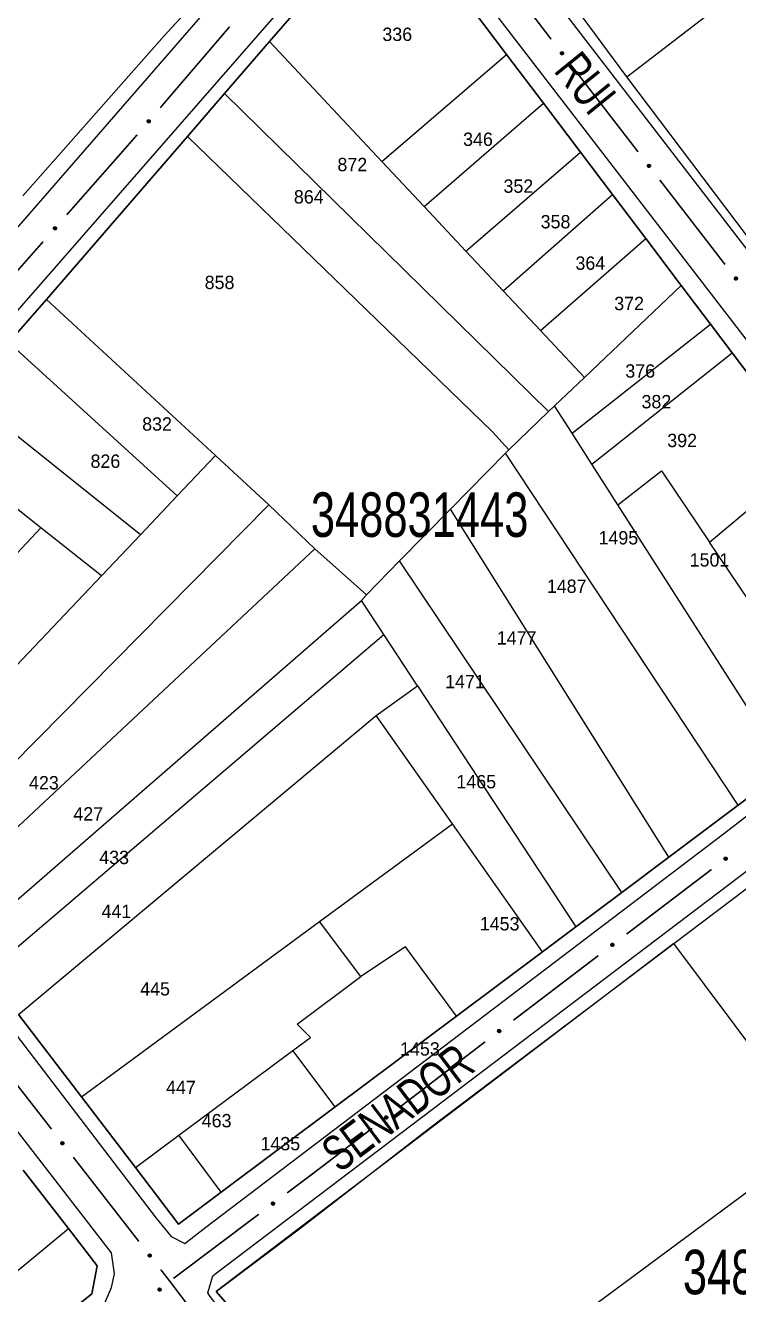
# Model space of a CAD drawing. Extents: x 200123 to 201542, y 4839549 to 4841240.
# Drawn here: x 200799.7 to 200879.9, y 4840005.6 to 4840148.3 of the extents above; entities that cross this region are included whole.
import ezdxf
from ezdxf.enums import TextEntityAlignment as Align

# ---------------------------------------------------------------- set-up
doc = ezdxf.new("R2010")
doc.units = 0
doc.header["$LTSCALE"] = 1.5
doc.header["$MEASUREMENT"] = 0
for name, color, linetype in [('CD_MALHA_LOTES', 7, 'CONTINUOUS'), ('CD_TXT_QUADRA', 2, 'CONTINUOUS'), ('RU-QUADRA', 210, 'CONTINUOUS'), ('SV-EIXO-RUA-PAV', 20, 'CONTINUOUS'), ('SV-RUA-PAVIM', 7, 'CONTINUOUS'), ('SV-TXT-RUA-PAV', 7, 'CONTINUOUS'), ('Th_NmrPort', 1, 'CONTINUOUS')]:
    doc.layers.add(name, color=color, linetype=linetype)
doc.styles.add('ARIAL', font='ARIAL.SHX')

msp = doc.modelspace()

# ---------------------------------------------------------------- linework, layer by layer
at = {"layer": 'CD_MALHA_LOTES', "linetype": 'Continuous', "flags": 128}
for points in [[(200750.56, 4840191.18), (200792.24, 4840224.27), (200793.85, 4840225.28), (200835.57, 4840171.2), (200836.24, 4840169.89), (200815.32, 4840147.11), (200799.43, 4840129.15)], [(200827.16, 4840146.47), (200839.42, 4840160.62), (200842.22, 4840160.4), (200853.83, 4840145.04)], [(200867.35, 4840142.53), (200885.13, 4840156.19)], [(200867.35, 4840142.53), (200861.05, 4840151.04)], [(200822.1, 4840140.63), (200827.16, 4840146.47)], [(200839.78, 4840133.01), (200827.16, 4840146.47)], [(200839.78, 4840133.01), (200853.83, 4840145.04)], [(200853.83, 4840145.04), (200857.98, 4840139.55)], [(200882.08, 4840123.04), (200867.35, 4840142.53)], [(200817.92, 4840135.8), (200822.1, 4840140.63)], [(200858.54, 4840104.9), (200822.1, 4840140.63)], [(200844.56, 4840127.93), (200857.98, 4840139.55)], [(200857.98, 4840139.55), (200862.14, 4840134.05)], [(200802.06, 4840117.49), (200817.92, 4840135.8)], [(200854.07, 4840100.58), (200852.25, 4840102.6), (200817.92, 4840135.8)], [(200844.56, 4840127.93), (200839.78, 4840133.01)], [(200849.24, 4840122.93), (200862.14, 4840134.05)], [(200862.14, 4840134.05), (200865.73, 4840129.3)], [(200853.44, 4840118.46), (200865.73, 4840129.3)], [(200865.73, 4840129.3), (200869.47, 4840124.35)], [(200849.24, 4840122.93), (200844.56, 4840127.93)], [(200857.62, 4840114), (200869.47, 4840124.35)], [(200869.47, 4840124.35), (200873.47, 4840119.06)], [(200853.44, 4840118.46), (200849.24, 4840122.93)], [(200857.62, 4840114), (200853.44, 4840118.46)], [(200862.57, 4840108.72), (200873.47, 4840119.06)], [(200873.47, 4840119.06), (200876.76, 4840114.7)], [(200797.85, 4840112.63), (200802.06, 4840117.49)], [(200821.08, 4840099.94), (200802.06, 4840117.49)], [(200861.2, 4840102.45), (200876.76, 4840114.7)], [(200876.76, 4840114.7), (200879.21, 4840111.48)], [(200862.57, 4840108.72), (200857.62, 4840114)], [(200816.79, 4840095.41), (200797.85, 4840112.63)], [(200863.43, 4840098.96), (200879.21, 4840111.48)], [(200879.21, 4840111.48), (200888.6, 4840099.05)], [(200859.22, 4840105.54), (200862.57, 4840108.72)], [(200812.63, 4840091.03), (200792.84, 4840106.85)], [(200854.07, 4840100.58), (200858.54, 4840104.9)], [(200858.54, 4840104.9), (200859.22, 4840105.54)], [(200861.2, 4840102.45), (200859.22, 4840105.54)], [(200801.44, 4840091.82), (200788.61, 4840101.97)], [(200863.43, 4840098.96), (200861.2, 4840102.45)], [(200821.08, 4840099.94), (200816.79, 4840095.41)], [(200827.07, 4840094.41), (200821.08, 4840099.94)], [(200847.5, 4840093.91), (200853.71, 4840100.22)], [(200853.71, 4840100.22), (200854.07, 4840100.58)], [(200879.88, 4840060.61), (200853.71, 4840100.22)], [(200866.35, 4840094.41), (200863.43, 4840098.96)], [(200866.35, 4840094.41), (200871.26, 4840098.22)], [(200871.26, 4840098.22), (200876.65, 4840090.18)], [(200786.51, 4840053.35), (200827.07, 4840094.41)], [(200816.79, 4840095.41), (200812.63, 4840091.03)], [(200832.27, 4840089.43), (200827.07, 4840094.41)], [(200885.34, 4840064.7), (200866.35, 4840094.41)], [(200841.79, 4840088.1), (200847.5, 4840093.91)], [(200872.08, 4840054.77), (200847.5, 4840093.91)], [(200876.65, 4840090.18), (200880.98, 4840093.83)], [(200801.44, 4840091.82), (200796.62, 4840086.67)], [(200808.27, 4840086.43), (200801.44, 4840091.82)], [(200812.63, 4840091.03), (200808.27, 4840086.43)], [(200890.99, 4840068.92), (200876.65, 4840090.18)], [(200789.48, 4840049.45), (200832.27, 4840089.43)], [(200838.05, 4840084.28), (200832.27, 4840089.43)], [(200838.05, 4840084.28), (200841.79, 4840088.1)], [(200866.79, 4840050.82), (200841.79, 4840088.1)], [(200782.21, 4840058.97), (200808.27, 4840086.43)], [(200837.52, 4840083.64), (200838.05, 4840084.28)], [(200792.93, 4840044.94), (200837.52, 4840083.64)], [(200840.03, 4840079.82), (200837.52, 4840083.64)], [(200795.36, 4840041.76), (200840.03, 4840079.82)], [(200843.81, 4840074.06), (200840.03, 4840079.82)], [(200839.15, 4840070.7), (200843.81, 4840074.06)], [(200843.81, 4840074.06), (200861.62, 4840046.95)], [(200798.92, 4840037.1), (200839.15, 4840070.7)], [(200847.73, 4840058.54), (200839.15, 4840070.7)], [(200885.34, 4840064.7), (200879.88, 4840060.61)], [(200879.88, 4840060.61), (200872.08, 4840054.77)], [(200832.79, 4840047.54), (200847.73, 4840058.54)], [(200857.88, 4840044.15), (200847.73, 4840058.54)], [(200872.64, 4840045.08), (200889.06, 4840057.48)], [(200872.08, 4840054.77), (200866.79, 4840050.82)], [(200866.79, 4840050.82), (200861.62, 4840046.95)], [(200806, 4840027.83), (200832.79, 4840047.54)], [(200837.43, 4840041.35), (200832.79, 4840047.54)], [(200861.62, 4840046.95), (200857.88, 4840044.15)], [(200872.64, 4840045.08), (200821.15, 4840005.95)], [(200842.47, 4840044.71), (200837.43, 4840041.35)], [(200848.19, 4840036.9), (200842.47, 4840044.71)], [(200896.66, 4840012.94), (200872.64, 4840045.08)], [(200857.88, 4840044.15), (200848.19, 4840036.9)], [(200830.27, 4840035.99), (200837.43, 4840041.35)], [(200806, 4840027.83), (200798.92, 4840037.1)], [(200831.76, 4840034.51), (200830.27, 4840035.99)], [(200848.19, 4840036.9), (200834.54, 4840026.7)], [(200829.79, 4840033.05), (200831.76, 4840034.51)], [(200816.95, 4840023.51), (200829.79, 4840033.05)], [(200834.54, 4840026.7), (200829.79, 4840033.05)], [(200812.07, 4840019.88), (200806, 4840027.83)], [(200834.54, 4840026.7), (200821.73, 4840017.11)], [(200812.07, 4840019.88), (200816.95, 4840023.51)], [(200821.73, 4840017.11), (200816.95, 4840023.51)], [(200799.46, 4840019.61), (200804.54, 4840013.03)], [(200816.93, 4840013.52), (200812.07, 4840019.88)], [(200821.73, 4840017.11), (200816.93, 4840013.52)], [(200838.66, 4839985.89), (200881.04, 4840017.26)], [(200783.16, 4839995.35), (200804.54, 4840013.03)], [(200804.54, 4840013.03), (200807.77, 4840008.84), (200807.17, 4840005.67), (200788.22, 4839990.51)], [(200821.15, 4840005.95), (200838.66, 4839985.89)]]:
    msp.add_lwpolyline(points, dxfattribs=at)
at = {"layer": 'RU-QUADRA', "linetype": 'Continuous', "flags": 128}
for points in [[(200793.67, 4840225.45), (200835.56, 4840171.21), (200836.23, 4840169.93), (200815.32, 4840147.11), (200799.43, 4840129.15)], [(200839.42, 4840160.62), (200827.16, 4840146.47), (200822.1, 4840140.63), (200817.92, 4840135.8), (200802.06, 4840117.49), (200797.85, 4840112.63)], [(200888.6, 4840099.05), (200879.21, 4840111.48), (200876.76, 4840114.7), (200873.47, 4840119.06), (200869.47, 4840124.35), (200865.73, 4840129.3), (200862.14, 4840134.05), (200857.98, 4840139.55), (200853.83, 4840145.04), (200842.22, 4840160.4)], [(200977.49, 4840134.72), (200972.11, 4840130.63), (200968.12, 4840127.61), (200966.5, 4840126.38), (200963.27, 4840123.93), (200956.08, 4840118.48), (200945.48, 4840110.44), (200940.33, 4840106.53), (200934.96, 4840102.47), (200914.39, 4840086.87), (200910.85, 4840087.01), (200904, 4840095.59), (200899.55, 4840101.17), (200895.12, 4840106.71), (200890.88, 4840112.02), (200886.48, 4840117.53), (200882.08, 4840123.04), (200867.35, 4840142.53), (200861.05, 4840151.04)], [(200838.72, 4839985.81), (200821.15, 4840005.95), (200830.54, 4840012.98), (200845.35, 4840024.45), (200872.64, 4840045.08), (200889.06, 4840057.48), (200907.39, 4840071.34), (200910.01, 4840070.99), (200917.66, 4840061.43), (200927.82, 4840048.71), (200938.87, 4840034.9), (200943.81, 4840028.71), (200948.99, 4840022.23), (200952.73, 4840017.55), (200958.63, 4840009.84), (200940.32, 4839995.42)], [(200798.92, 4840037.1), (200806, 4840027.83), (200812.07, 4840019.88), (200816.93, 4840013.52), (200821.73, 4840017.11), (200834.54, 4840026.7), (200848.19, 4840036.9), (200857.88, 4840044.15), (200861.62, 4840046.95), (200866.79, 4840050.82), (200872.08, 4840054.77), (200879.88, 4840060.61), (200885.34, 4840064.7)], [(200788.22, 4839990.51), (200807.17, 4840005.67), (200807.77, 4840008.84), (200804.54, 4840013.03), (200799.46, 4840019.61)]]:
    msp.add_lwpolyline(points, dxfattribs=at)
at = {"layer": 'SV-EIXO-RUA-PAV', "const_width": 0.18}
for points in [[(200851.519723, 4840156.258699), (200858.835003, 4840146.746251)], [(200822.676669, 4840148.152487), (200814.870016, 4840139.038971)], [(200861.274284, 4840143.576093), (200868.610166, 4840134.079524)], [(200812.267799, 4840136.001132), (200811.77, 4840135.42)], [(200811.77, 4840135.42), (200804.342825, 4840126.99041)], [(200871.05546, 4840130.914), (200878.391342, 4840121.417431)], [(200801.698481, 4840123.98917), (200793.765448, 4840114.985449)], [(200867.320412, 4840046.133278), (200876.869999, 4840053.400009)], [(200854.587628, 4840036.444303), (200864.137216, 4840043.711034)], [(200802.639365, 4840024.203879), (200795.270215, 4840033.674657)], [(200841.874989, 4840026.728931), (200851.404673, 4840034.021744)], [(200832.86, 4840019.83), (200838.698428, 4840024.297993)], [(200812.464898, 4840011.576176), (200805.095748, 4840021.046953)], [(200829.144672, 4840017.036917), (200832.341949, 4840019.440543)], [(200832.341949, 4840019.440543), (200832.86, 4840019.83)], [(200816.355564, 4840007.42241), (200825.947395, 4840014.63329)], [(200815.94, 4840007.11), (200814.921281, 4840008.41925)], [(200816.145639, 4840006.837847), (200815.94, 4840007.11)], [(200822.174184, 4839998.859335), (200816.145639, 4840006.837847)]]:
    msp.add_lwpolyline(points, dxfattribs=at)
at = {"layer": 'SV-EIXO-RUA-PAV'}
for points in [[(200860.053889, 4840145.341844), (200860.10247, 4840145.3362), (200860.14307, 4840145.321415), (200860.173382, 4840145.299337), (200860.195081, 4840145.272843), (200860.214228, 4840145.243237), (200860.226946, 4840145.20913), (200860.232677, 4840145.168149), (200860.227357, 4840145.119375), (200860.209477, 4840145.07878), (200860.189422, 4840145.047904), (200860.163099, 4840145.023687), (200860.134027, 4840145.005569), (200860.098162, 4840144.993529), (200860.056574, 4840144.988127), (200860.007659, 4840144.994664), (200859.967956, 4840145.009432), (200859.939197, 4840145.031556), (200859.915019, 4840145.058175), (200859.895834, 4840145.088633), (200859.883542, 4840145.122186), (200859.878179, 4840145.164068), (200859.88527, 4840145.212261), (200859.899547, 4840145.252028), (200859.921262, 4840145.28109), (200859.948004, 4840145.304304), (200859.977464, 4840145.323869), (200860.011217, 4840145.338081), (200860.053889, 4840145.341844)], [(200813.745981, 4840137.557558), (200813.750438, 4840137.508853), (200813.744309, 4840137.466082), (200813.72893, 4840137.43188), (200813.707459, 4840137.405201), (200813.682418, 4840137.380381), (200813.651652, 4840137.360926), (200813.612722, 4840137.346898), (200813.563895, 4840137.342085), (200813.520493, 4840137.351243), (200813.486156, 4840137.364527), (200813.457047, 4840137.385314), (200813.433343, 4840137.410043), (200813.414192, 4840137.44267), (200813.400361, 4840137.482261), (200813.396709, 4840137.531475), (200813.403005, 4840137.573365), (200813.418749, 4840137.606056), (200813.439832, 4840137.635187), (200813.4657, 4840137.66022), (200813.496011, 4840137.679143), (200813.535898, 4840137.692997), (200813.58452, 4840137.695958), (200813.626372, 4840137.690155), (200813.659276, 4840137.674874), (200813.687489, 4840137.653472), (200813.712688, 4840137.628659), (200813.733532, 4840137.598546), (200813.745981, 4840137.557558)], [(200869.832094, 4840132.677763), (200869.880687, 4840132.672224), (200869.921319, 4840132.657526), (200869.951679, 4840132.635514), (200869.973435, 4840132.609067), (200869.992646, 4840132.579504), (200870.005438, 4840132.545424), (200870.011258, 4840132.504455), (200870.006044, 4840132.45567), (200869.988252, 4840132.415036), (200869.968264, 4840132.384117), (200869.941993, 4840132.359842), (200869.912961, 4840132.341661), (200869.877121, 4840132.329544), (200869.835545, 4840132.324052), (200869.786617, 4840132.330482), (200869.746882, 4840132.345164), (200869.718075, 4840132.367227), (200869.693839, 4840132.393793), (200869.674588, 4840132.42421), (200869.662223, 4840132.457735), (200869.656769, 4840132.499606), (200869.663756, 4840132.547814), (200869.677947, 4840132.587612), (200869.699599, 4840132.616721), (200869.72629, 4840132.639993), (200869.755708, 4840132.659622), (200869.78943, 4840132.673907), (200869.832094, 4840132.677763)], [(200803.198233, 4840125.524822), (200803.202009, 4840125.47606), (200803.195284, 4840125.433379), (200803.179429, 4840125.399395), (200803.157588, 4840125.373017), (200803.132204, 4840125.348549), (200803.101169, 4840125.329526), (200803.062047, 4840125.316042), (200803.013158, 4840125.31191), (200802.969888, 4840125.321673), (200802.935739, 4840125.335435), (200802.906923, 4840125.356626), (200802.883566, 4840125.381683), (200802.864872, 4840125.414574), (200802.851595, 4840125.454354), (200802.84863, 4840125.503614), (200802.85551, 4840125.545412), (200802.871709, 4840125.57788), (200802.893196, 4840125.606715), (200802.919411, 4840125.631385), (200802.949983, 4840125.649883), (200802.990059, 4840125.663179), (200803.038718, 4840125.665461), (200803.080485, 4840125.659075), (200803.113172, 4840125.643336), (200803.141084, 4840125.621543), (200803.165935, 4840125.596381), (200803.186356, 4840125.56598), (200803.198233, 4840125.524822)], [(200879.61327, 4840120.01567), (200879.661863, 4840120.010131), (200879.702495, 4840119.995434), (200879.732855, 4840119.973421), (200879.754612, 4840119.946974), (200879.773822, 4840119.917411), (200879.786614, 4840119.883331), (200879.792434, 4840119.842362), (200879.78722, 4840119.793577), (200879.769428, 4840119.752944), (200879.74944, 4840119.722024), (200879.723169, 4840119.69775), (200879.694137, 4840119.679569), (200879.658298, 4840119.667452), (200879.616721, 4840119.661959), (200879.567793, 4840119.66839), (200879.528058, 4840119.683072), (200879.499251, 4840119.705134), (200879.475015, 4840119.7317), (200879.455764, 4840119.762117), (200879.4434, 4840119.795642), (200879.437945, 4840119.837513), (200879.444932, 4840119.885721), (200879.459123, 4840119.925519), (200879.480775, 4840119.954628), (200879.507466, 4840119.977901), (200879.536884, 4840119.997529), (200879.570606, 4840120.011815), (200879.61327, 4840120.01567)], [(200878.280596, 4840054.611726), (200878.286487, 4840054.660278), (200878.301479, 4840054.700801), (200878.323711, 4840054.731001), (200878.350316, 4840054.752565), (200878.380018, 4840054.77156), (200878.414189, 4840054.784105), (200878.4552, 4840054.789627), (200878.503946, 4840054.784058), (200878.544449, 4840054.765972), (200878.575223, 4840054.74576), (200878.599305, 4840054.719313), (200878.617275, 4840054.69015), (200878.629132, 4840054.654224), (200878.634322, 4840054.612609), (200878.627536, 4840054.563728), (200878.612566, 4840054.524101), (200878.590295, 4840054.495455), (200878.563554, 4840054.471412), (200878.532998, 4840054.452383), (200878.499384, 4840054.440262), (200878.457475, 4840054.435112), (200878.409318, 4840054.442449), (200878.369625, 4840054.456928), (200878.340673, 4840054.478791), (200878.317596, 4840054.505651), (200878.298181, 4840054.53521), (200878.284141, 4840054.569035), (200878.280596, 4840054.611726)], [(200865.547812, 4840044.922751), (200865.553704, 4840044.971303), (200865.568696, 4840045.011826), (200865.590928, 4840045.042026), (200865.617533, 4840045.06359), (200865.647235, 4840045.082586), (200865.681406, 4840045.09513), (200865.722417, 4840045.100652), (200865.771163, 4840045.095084), (200865.811666, 4840045.076997), (200865.842439, 4840045.056785), (200865.866522, 4840045.030339), (200865.884492, 4840045.001175), (200865.896349, 4840044.965249), (200865.901539, 4840044.923634), (200865.894753, 4840044.874754), (200865.879783, 4840044.835126), (200865.857512, 4840044.80648), (200865.830771, 4840044.782437), (200865.800215, 4840044.763408), (200865.766601, 4840044.751287), (200865.724692, 4840044.746137), (200865.676535, 4840044.753474), (200865.636841, 4840044.767953), (200865.60789, 4840044.789816), (200865.584813, 4840044.816676), (200865.565398, 4840044.846235), (200865.551358, 4840044.88006), (200865.547812, 4840044.922751)], [(200852.815029, 4840035.233776), (200852.820921, 4840035.282328), (200852.835913, 4840035.322852), (200852.858145, 4840035.353051), (200852.884749, 4840035.374615), (200852.914452, 4840035.393611), (200852.948623, 4840035.406155), (200852.989634, 4840035.411677), (200853.03838, 4840035.406109), (200853.078883, 4840035.388023), (200853.109656, 4840035.36781), (200853.133739, 4840035.341364), (200853.151709, 4840035.3122), (200853.163566, 4840035.276274), (200853.168756, 4840035.234659), (200853.16197, 4840035.185779), (200853.147, 4840035.146151), (200853.124729, 4840035.117505), (200853.097988, 4840035.093463), (200853.067432, 4840035.074433), (200853.033818, 4840035.062313), (200852.991908, 4840035.057162), (200852.943752, 4840035.064499), (200852.904058, 4840035.078979), (200852.875107, 4840035.100841), (200852.852029, 4840035.127701), (200852.832615, 4840035.157261), (200852.818575, 4840035.191086), (200852.815029, 4840035.233776)], [(200840.105706, 4840025.513562), (200840.111465, 4840025.56213), (200840.126347, 4840025.602694), (200840.148496, 4840025.632955), (200840.175041, 4840025.654591), (200840.204692, 4840025.673668), (200840.238829, 4840025.686306), (200840.279824, 4840025.69194), (200840.328585, 4840025.686505), (200840.369137, 4840025.668529), (200840.399966, 4840025.648401), (200840.424121, 4840025.622021), (200840.44217, 4840025.592906), (200840.454125, 4840025.557013), (200840.459429, 4840025.515412), (200840.452777, 4840025.466513), (200840.437916, 4840025.426845), (200840.415723, 4840025.398139), (200840.389048, 4840025.374023), (200840.358544, 4840025.35491), (200840.324963, 4840025.342697), (200840.283068, 4840025.337433), (200840.234892, 4840025.344637), (200840.195158, 4840025.359009), (200840.166148, 4840025.380792), (200840.142996, 4840025.407589), (200840.123501, 4840025.437095), (200840.109369, 4840025.470881), (200840.105706, 4840025.513562)], [(200803.868911, 4840022.444419), (200803.820298, 4840022.449788), (200803.779616, 4840022.464342), (200803.749178, 4840022.486248), (200803.727329, 4840022.512618), (200803.708015, 4840022.542114), (200803.695103, 4840022.576149), (200803.68914, 4840022.617097), (200803.694183, 4840022.665901), (200803.711832, 4840022.706596), (200803.731711, 4840022.737586), (200803.757897, 4840022.761952), (200803.786866, 4840022.780235), (200803.822662, 4840022.792477), (200803.864219, 4840022.798115), (200803.913169, 4840022.791857), (200803.952956, 4840022.777314), (200803.98184, 4840022.755353), (200804.006169, 4840022.728872), (200804.025527, 4840022.698523), (200804.038008, 4840022.665041), (200804.04361, 4840022.62319), (200804.036792, 4840022.574957), (200804.022741, 4840022.53511), (200804.001191, 4840022.505925), (200803.974581, 4840022.482559), (200803.945233, 4840022.462828), (200803.911561, 4840022.448424), (200803.868911, 4840022.444419)], [(200827.365039, 4840015.836754), (200827.371214, 4840015.885271), (200827.386442, 4840015.925706), (200827.40885, 4840015.955776), (200827.43558, 4840015.977184), (200827.465392, 4840015.996006), (200827.499636, 4840016.008351), (200827.540678, 4840016.013633), (200827.589391, 4840016.007781), (200827.629788, 4840015.989458), (200827.660443, 4840015.969067), (200827.684371, 4840015.94248), (200827.70217, 4840015.913212), (200827.713817, 4840015.877218), (200827.718764, 4840015.835573), (200827.711694, 4840015.786733), (200827.696492, 4840015.747194), (200827.674055, 4840015.718678), (200827.647174, 4840015.694792), (200827.616507, 4840015.675941), (200827.582823, 4840015.664017), (200827.540884, 4840015.659111), (200827.492772, 4840015.666729), (200827.453163, 4840015.68144), (200827.42434, 4840015.703471), (200827.401419, 4840015.730465), (200827.382178, 4840015.760138), (200827.368335, 4840015.794044), (200827.365039, 4840015.836754)], [(200813.694444, 4840009.816715), (200813.645831, 4840009.822084), (200813.605149, 4840009.836639), (200813.574712, 4840009.858544), (200813.552862, 4840009.884915), (200813.533548, 4840009.914411), (200813.520636, 4840009.948445), (200813.514673, 4840009.989394), (200813.519716, 4840010.038197), (200813.537365, 4840010.078892), (200813.557245, 4840010.109882), (200813.583431, 4840010.134248), (200813.612399, 4840010.152531), (200813.648195, 4840010.164774), (200813.689752, 4840010.170412), (200813.738703, 4840010.164153), (200813.778489, 4840010.149611), (200813.807373, 4840010.127649), (200813.831702, 4840010.101169), (200813.85106, 4840010.070819), (200813.863542, 4840010.037338), (200813.869143, 4840009.995486), (200813.862325, 4840009.947254), (200813.848274, 4840009.907406), (200813.826724, 4840009.878221), (200813.800114, 4840009.854856), (200813.770766, 4840009.835124), (200813.737094, 4840009.820721), (200813.694444, 4840009.816715)], [(200814.618489, 4840006.160054), (200814.622412, 4840006.208805), (200814.635752, 4840006.249902), (200814.656744, 4840006.280977), (200814.682454, 4840006.303599), (200814.711363, 4840006.323781), (200814.744999, 4840006.337698), (200814.785752, 4840006.344875), (200814.834684, 4840006.341283), (200814.875885, 4840006.324851), (200814.907452, 4840006.3059), (200814.932585, 4840006.28045), (200814.95172, 4840006.252037), (200814.965021, 4840006.21662), (200814.97189, 4840006.175249), (200814.967088, 4840006.126134), (200814.953734, 4840006.085934), (200814.93264, 4840006.05641), (200814.906894, 4840006.031305), (200814.877132, 4840006.011055), (200814.844036, 4840005.997584), (200814.80237, 4840005.990742), (200814.753956, 4840005.996124), (200814.713709, 4840006.008986), (200814.683897, 4840006.02966), (200814.659751, 4840006.055564), (200814.639156, 4840006.084313), (200814.623759, 4840006.117542), (200814.618489, 4840006.160054)]]:
    msp.add_lwpolyline(points, close=True, dxfattribs=at)
for points in [[(200859.878179, 4840145.164068), (200860.056574, 4840144.988127)], [(200859.883542, 4840145.122186), (200860.007659, 4840144.994664)], [(200859.88527, 4840145.212261), (200860.098162, 4840144.993529)], [(200859.885277, 4840145.186053), (200860.075106, 4840144.992929)], [(200859.886103, 4840145.140212), (200860.027019, 4840144.997262)], [(200859.892837, 4840145.102357), (200859.983509, 4840145.006835)], [(200859.892937, 4840145.229814), (200860.11238, 4840145.002659)], [(200859.895834, 4840145.088633), (200859.967956, 4840145.009432)], [(200859.899547, 4840145.252028), (200860.134027, 4840145.005569)], [(200859.91191, 4840145.263339), (200860.146326, 4840145.016714)], [(200859.921262, 4840145.28109), (200860.163099, 4840145.023687)], [(200859.935875, 4840145.290375), (200860.173117, 4840145.035596)], [(200859.948004, 4840145.304304), (200860.189422, 4840145.047904)], [(200859.965911, 4840145.311752), (200860.197831, 4840145.068372)], [(200859.977464, 4840145.323869), (200860.209477, 4840145.07878)], [(200859.997112, 4840145.32714), (200860.215972, 4840145.10298)], [(200860.011217, 4840145.338081), (200860.227357, 4840145.119375)], [(200860.03164, 4840145.3382), (200860.226377, 4840145.145409)], [(200860.053889, 4840145.341844), (200860.232677, 4840145.168149)], [(200860.080227, 4840145.337695), (200860.224969, 4840145.194245)], [(200860.10247, 4840145.3362), (200860.226946, 4840145.20913)], [(200860.125651, 4840145.327872), (200860.214409, 4840145.2326)], [(200860.14307, 4840145.321415), (200860.214228, 4840145.243237)], [(200813.496011, 4840137.679143), (200813.396709, 4840137.531475)], [(200813.535898, 4840137.692997), (200813.400361, 4840137.482261)], [(200813.4657, 4840137.66022), (200813.403005, 4840137.573365)], [(200813.514179, 4840137.68034), (200813.403229, 4840137.513061)], [(200813.478515, 4840137.665972), (200813.403659, 4840137.557611)], [(200813.558873, 4840137.690566), (200813.408868, 4840137.46511)], [(200813.58452, 4840137.695958), (200813.414192, 4840137.44267)], [(200813.603274, 4840137.69206), (200813.426047, 4840137.430631)], [(200813.626372, 4840137.690155), (200813.433343, 4840137.410043)], [(200813.639982, 4840137.680379), (200813.446777, 4840137.400297)], [(200813.659276, 4840137.674874), (200813.457047, 4840137.385314)], [(200813.671364, 4840137.66248), (200813.470761, 4840137.377956)], [(200813.687489, 4840137.653472), (200813.486156, 4840137.364527)], [(200813.698457, 4840137.637476), (200813.507915, 4840137.360503)], [(200813.712688, 4840137.628659), (200813.520493, 4840137.351243)], [(200813.719926, 4840137.610102), (200813.545511, 4840137.349858)], [(200813.733532, 4840137.598546), (200813.563895, 4840137.342085)], [(200813.737844, 4840137.578583), (200813.589172, 4840137.348392)], [(200813.745981, 4840137.557558), (200813.612722, 4840137.346898)], [(200813.747331, 4840137.530929), (200813.636678, 4840137.359803)], [(200813.750438, 4840137.508853), (200813.651652, 4840137.360926)], [(200813.747049, 4840137.484456), (200813.672045, 4840137.378018)], [(200813.744309, 4840137.466082), (200813.682418, 4840137.380381)], [(200869.832094, 4840132.677763), (200870.011258, 4840132.504455)], [(200869.656769, 4840132.499606), (200869.835545, 4840132.324052)], [(200869.662223, 4840132.457735), (200869.786617, 4840132.330482)], [(200869.663756, 4840132.547814), (200869.877121, 4840132.329544)], [(200869.66382, 4840132.521606), (200869.854067, 4840132.328895)], [(200869.664746, 4840132.475767), (200869.805971, 4840132.333123)], [(200869.671385, 4840132.565383), (200869.891319, 4840132.338704)], [(200869.671562, 4840132.437926), (200869.76244, 4840132.342602)], [(200869.674588, 4840132.42421), (200869.746882, 4840132.345164)], [(200869.677947, 4840132.587612), (200869.912961, 4840132.341661)], [(200869.690286, 4840132.59895), (200869.925235, 4840132.352834)], [(200869.699599, 4840132.616721), (200869.941993, 4840132.359842)], [(200869.714191, 4840132.626037), (200869.951986, 4840132.371774)], [(200869.72629, 4840132.639993), (200869.968264, 4840132.384117)], [(200869.744181, 4840132.64748), (200869.976628, 4840132.404603)], [(200869.755708, 4840132.659622), (200869.988252, 4840132.415036)], [(200869.775349, 4840132.662935), (200869.994694, 4840132.43925)], [(200869.78943, 4840132.673907), (200870.006044, 4840132.45567)], [(200869.809853, 4840132.67407), (200870.005008, 4840132.481701)], [(200869.85844, 4840132.67367), (200870.003494, 4840132.530535)], [(200869.880687, 4840132.672224), (200870.005438, 4840132.545424)], [(200869.903885, 4840132.663945), (200869.99285, 4840132.568866)], [(200869.921319, 4840132.657526), (200869.992646, 4840132.579504)], [(200802.949983, 4840125.649883), (200802.84863, 4840125.503614)], [(200802.990059, 4840125.663179), (200802.851595, 4840125.454354)], [(200802.968166, 4840125.650826), (200802.854893, 4840125.485112)], [(200802.919411, 4840125.631385), (200802.85551, 4840125.545412)], [(200802.932305, 4840125.636957), (200802.855944, 4840125.529651)], [(200803.012998, 4840125.660428), (200802.859862, 4840125.437086)], [(200803.038718, 4840125.665461), (200802.864872, 4840125.414574)], [(200803.057415, 4840125.661302), (200802.876559, 4840125.402371)], [(200803.080485, 4840125.659075), (200802.883566, 4840125.381683)], [(200803.093957, 4840125.64911), (200802.896864, 4840125.37175)], [(200803.113172, 4840125.643336), (200802.906923, 4840125.356626)], [(200803.125086, 4840125.630775), (200802.920533, 4840125.349077)], [(200803.141084, 4840125.621543), (200802.935739, 4840125.335435)], [(200803.151827, 4840125.605396), (200802.95744, 4840125.331107)], [(200803.165935, 4840125.596381), (200802.969888, 4840125.321673)], [(200803.172912, 4840125.577725), (200802.994884, 4840125.31994)], [(200803.186356, 4840125.56598), (200803.013158, 4840125.31191)], [(200803.190389, 4840125.545959), (200803.038521, 4840125.317864)], [(200803.198233, 4840125.524822), (200803.062047, 4840125.316042)], [(200803.199211, 4840125.498177), (200803.086181, 4840125.328611)], [(200803.202009, 4840125.47606), (200803.101169, 4840125.329526)], [(200803.198281, 4840125.451713), (200803.121799, 4840125.346332)], [(200803.195284, 4840125.433379), (200803.132204, 4840125.348549)], [(200879.437945, 4840119.837513), (200879.616721, 4840119.661959)], [(200879.444932, 4840119.885721), (200879.658298, 4840119.667452)], [(200879.444997, 4840119.859514), (200879.635244, 4840119.666802)], [(200879.452561, 4840119.90329), (200879.672496, 4840119.676612)], [(200879.459123, 4840119.925519), (200879.694137, 4840119.679569)], [(200879.471462, 4840119.936857), (200879.706411, 4840119.690741)], [(200879.480775, 4840119.954628), (200879.723169, 4840119.69775)], [(200879.495367, 4840119.963945), (200879.733162, 4840119.709681)], [(200879.507466, 4840119.977901), (200879.74944, 4840119.722024)], [(200879.525358, 4840119.985387), (200879.757804, 4840119.742511)], [(200879.536884, 4840119.997529), (200879.769428, 4840119.752944)], [(200879.556525, 4840120.000842), (200879.775871, 4840119.777157)], [(200879.570606, 4840120.011815), (200879.78722, 4840119.793577)], [(200879.591029, 4840120.011978), (200879.786184, 4840119.819608)], [(200879.61327, 4840120.01567), (200879.792434, 4840119.842362)], [(200879.639616, 4840120.011577), (200879.78467, 4840119.868442)], [(200879.661863, 4840120.010131), (200879.786614, 4840119.883331)], [(200879.685062, 4840120.001853), (200879.774026, 4840119.906774)], [(200879.702495, 4840119.995434), (200879.773822, 4840119.917411)], [(200879.4434, 4840119.795642), (200879.567793, 4840119.66839)], [(200879.445922, 4840119.813674), (200879.587147, 4840119.67103)], [(200879.452738, 4840119.775834), (200879.543616, 4840119.680509)], [(200879.455764, 4840119.762117), (200879.528058, 4840119.683072)], [(200878.280596, 4840054.611726), (200878.4552, 4840054.789627)], [(200878.284126, 4840054.589458), (200878.477907, 4840054.783211)], [(200878.284141, 4840054.569035), (200878.503946, 4840054.784058)], [(200878.284879, 4840054.638042), (200878.429064, 4840054.782052)], [(200878.286487, 4840054.660278), (200878.414189, 4840054.784105)], [(200878.294934, 4840054.683415), (200878.390656, 4840054.771687)], [(200878.295011, 4840054.554875), (200878.520283, 4840054.77259)], [(200878.298181, 4840054.53521), (200878.544449, 4840054.765972)], [(200878.301479, 4840054.700801), (200878.380018, 4840054.77156)], [(200878.310239, 4840054.523596), (200878.554797, 4840054.754273)], [(200878.317596, 4840054.505651), (200878.575223, 4840054.74576)], [(200878.331463, 4840054.493451), (200878.587447, 4840054.729393)], [(200878.340673, 4840054.478791), (200878.599305, 4840054.719313)], [(200878.358377, 4840054.469349), (200878.606192, 4840054.702505)], [(200878.369625, 4840054.456928), (200878.617275, 4840054.69015)], [(200878.391805, 4840054.450206), (200878.620075, 4840054.668488)], [(200878.409318, 4840054.442449), (200878.629132, 4840054.654224)], [(200878.435526, 4840054.442323), (200878.629614, 4840054.631166)], [(200878.457475, 4840054.435112), (200878.634322, 4840054.612609)], [(200878.481371, 4840054.442915), (200878.625037, 4840054.583101)], [(200878.499384, 4840054.440262), (200878.627536, 4840054.563728)], [(200878.51926, 4840054.449456), (200878.615242, 4840054.53964)], [(200878.532998, 4840054.452383), (200878.612566, 4840054.524101)], [(200865.547812, 4840044.922751), (200865.722417, 4840045.100652)], [(200865.551343, 4840044.900484), (200865.745124, 4840045.094236)], [(200865.551358, 4840044.88006), (200865.771163, 4840045.095084)], [(200865.552096, 4840044.949067), (200865.696281, 4840045.093077)], [(200865.553704, 4840044.971303), (200865.681406, 4840045.09513)], [(200865.562151, 4840044.99444), (200865.657873, 4840045.082712)], [(200865.562228, 4840044.8659), (200865.7875, 4840045.083615)], [(200865.565398, 4840044.846235), (200865.811666, 4840045.076997)], [(200865.568696, 4840045.011826), (200865.647235, 4840045.082586)], [(200865.577456, 4840044.834621), (200865.822014, 4840045.065298)], [(200865.584813, 4840044.816676), (200865.842439, 4840045.056785)], [(200865.59868, 4840044.804476), (200865.854664, 4840045.040418)], [(200865.60789, 4840044.789816), (200865.866522, 4840045.030339)], [(200865.625593, 4840044.780374), (200865.873409, 4840045.01353)], [(200865.636841, 4840044.767953), (200865.884492, 4840045.001175)], [(200865.659022, 4840044.761231), (200865.887292, 4840044.979513)], [(200865.676535, 4840044.753474), (200865.896349, 4840044.965249)], [(200865.702743, 4840044.753348), (200865.896831, 4840044.942191)], [(200865.724692, 4840044.746137), (200865.901539, 4840044.923634)], [(200865.748588, 4840044.75394), (200865.892254, 4840044.894126)], [(200865.766601, 4840044.751287), (200865.894753, 4840044.874754)], [(200865.786477, 4840044.760481), (200865.882459, 4840044.850665)], [(200865.800215, 4840044.763408), (200865.879783, 4840044.835126)], [(200852.815029, 4840035.233776), (200852.989634, 4840035.411677)], [(200852.81856, 4840035.211509), (200853.012341, 4840035.405262)], [(200852.818575, 4840035.191086), (200853.03838, 4840035.406109)], [(200852.819313, 4840035.260092), (200852.963498, 4840035.404102)], [(200852.820921, 4840035.282328), (200852.948623, 4840035.406155)], [(200852.829368, 4840035.305465), (200852.92509, 4840035.393737)], [(200852.829445, 4840035.176925), (200853.054716, 4840035.394641)], [(200852.832615, 4840035.157261), (200853.078883, 4840035.388023)], [(200852.835913, 4840035.322852), (200852.914452, 4840035.393611)], [(200852.844673, 4840035.145646), (200853.089231, 4840035.376323)], [(200852.852029, 4840035.127701), (200853.109656, 4840035.36781)], [(200852.865897, 4840035.115501), (200853.121881, 4840035.351443)], [(200852.875107, 4840035.100841), (200853.133739, 4840035.341364)], [(200852.89281, 4840035.0914), (200853.140626, 4840035.324555)], [(200852.904058, 4840035.078979), (200853.151709, 4840035.3122)], [(200852.926239, 4840035.072256), (200853.154509, 4840035.290538)], [(200852.943752, 4840035.064499), (200853.163566, 4840035.276274)], [(200852.96996, 4840035.064373), (200853.164048, 4840035.253216)], [(200852.991908, 4840035.057162), (200853.168756, 4840035.234659)], [(200853.015805, 4840035.064966), (200853.15947, 4840035.205152)], [(200853.033818, 4840035.062313), (200853.16197, 4840035.185779)], [(200853.053694, 4840035.071507), (200853.149676, 4840035.16169)], [(200853.067432, 4840035.074433), (200853.147, 4840035.146151)], [(200840.105706, 4840025.513562), (200840.279824, 4840025.69194)], [(200840.109298, 4840025.491304), (200840.302549, 4840025.685586)], [(200840.109369, 4840025.470881), (200840.328585, 4840025.686505)], [(200840.109918, 4840025.53989), (200840.253709, 4840025.684294)], [(200840.111465, 4840025.56213), (200840.238829, 4840025.686306)], [(200840.119849, 4840025.58529), (200840.215329, 4840025.673823)], [(200840.120277, 4840025.45675), (200840.344953, 4840025.675081)], [(200840.123501, 4840025.437095), (200840.369137, 4840025.668529)], [(200840.126347, 4840025.602694), (200840.204692, 4840025.673668)], [(200840.135591, 4840025.425514), (200840.379517, 4840025.656858)], [(200840.142996, 4840025.407589), (200840.399966, 4840025.648401)], [(200840.156897, 4840025.395426), (200840.412235, 4840025.632067)], [(200840.166148, 4840025.380792), (200840.424121, 4840025.622021)], [(200840.183876, 4840025.371399), (200840.431054, 4840025.605231)], [(200840.195158, 4840025.359009), (200840.44217, 4840025.592906)], [(200840.217357, 4840025.352346), (200840.445029, 4840025.571252)], [(200840.234892, 4840025.344637), (200840.454125, 4840025.557013)], [(200840.261099, 4840025.344583), (200840.454671, 4840025.533956)], [(200840.283068, 4840025.337433), (200840.459429, 4840025.515412)], [(200840.306943, 4840025.345301), (200840.450225, 4840025.485879)], [(200840.324963, 4840025.342697), (200840.452777, 4840025.466513)], [(200840.344814, 4840025.351946), (200840.440549, 4840025.442392)], [(200840.358544, 4840025.35491), (200840.437916, 4840025.426845)], [(200803.868911, 4840022.444419), (200803.68914, 4840022.617097)], [(200803.911561, 4840022.448424), (200803.694183, 4840022.665901)], [(200803.820298, 4840022.449788), (200803.695103, 4840022.576149)], [(200803.891139, 4840022.448189), (200803.69531, 4840022.639873)], [(200803.84255, 4840022.448419), (200803.696996, 4840022.591045)], [(200803.925604, 4840022.459446), (200803.705475, 4840022.68236)], [(200803.797071, 4840022.457984), (200803.707774, 4840022.552751)], [(200803.779616, 4840022.464342), (200803.708015, 4840022.542114)], [(200803.945233, 4840022.462828), (200803.711832, 4840022.706596)], [(200803.956716, 4840022.47501), (200803.723419, 4840022.71707)], [(200803.974581, 4840022.482559), (200803.731711, 4840022.737586)], [(200803.986631, 4840022.496558), (200803.747946, 4840022.749986)], [(200804.001191, 4840022.505925), (200803.757897, 4840022.761952)], [(200804.010442, 4840022.523729), (200803.774631, 4840022.769019)], [(200804.022741, 4840022.53511), (200803.786866, 4840022.780235)], [(200804.029224, 4840022.557362), (200803.808496, 4840022.783268)], [(200804.036792, 4840022.574957), (200803.822662, 4840022.792477)], [(200804.036636, 4840022.601165), (200803.845714, 4840022.793208)], [(200804.04361, 4840022.62319), (200803.864219, 4840022.798115)], [(200804.035549, 4840022.647001), (200803.893824, 4840022.789148)], [(200804.038008, 4840022.665041), (200803.913169, 4840022.791857)], [(200804.028601, 4840022.684817), (200803.937389, 4840022.779822)], [(200804.025527, 4840022.698523), (200803.952956, 4840022.777314)], [(200827.365039, 4840015.836754), (200827.540678, 4840016.013633)], [(200827.368335, 4840015.794044), (200827.589391, 4840016.007781)], [(200827.36844, 4840015.814467), (200827.563348, 4840016.007086)], [(200827.369476, 4840015.863045), (200827.514499, 4840016.006211)], [(200827.371214, 4840015.885271), (200827.499636, 4840016.008351)], [(200827.379122, 4840015.77982), (200827.605661, 4840015.996217)], [(200827.379795, 4840015.908359), (200827.476031, 4840015.99607)], [(200827.382178, 4840015.760138), (200827.629788, 4840015.989458)], [(200827.386442, 4840015.925706), (200827.465392, 4840015.996006)], [(200827.394167, 4840015.748453), (200827.640068, 4840015.977699)], [(200827.401419, 4840015.730465), (200827.660443, 4840015.969067)], [(200827.415215, 4840015.718184), (200827.672572, 4840015.952628)], [(200827.42434, 4840015.703471), (200827.684371, 4840015.94248)], [(200827.441988, 4840015.693926), (200827.69116, 4840015.925632)], [(200827.453163, 4840015.68144), (200827.70217, 4840015.913212)], [(200827.475304, 4840015.674588), (200827.704844, 4840015.891534)], [(200827.492772, 4840015.666729), (200827.713817, 4840015.877218)], [(200827.518978, 4840015.66645), (200827.714165, 4840015.854157)], [(200827.540884, 4840015.659111), (200827.718764, 4840015.835573)], [(200827.564825, 4840015.666775), (200827.709307, 4840015.80612)], [(200827.582823, 4840015.664017), (200827.711694, 4840015.786733)], [(200827.602752, 4840015.673095), (200827.699259, 4840015.762717)], [(200827.616507, 4840015.675941), (200827.696492, 4840015.747194)], [(200813.694444, 4840009.816715), (200813.514673, 4840009.989394)], [(200813.737094, 4840009.820721), (200813.519716, 4840010.038197)], [(200813.716672, 4840009.820486), (200813.520844, 4840010.012169)], [(200813.668083, 4840009.820716), (200813.522529, 4840009.963342)], [(200813.751137, 4840009.831742), (200813.531008, 4840010.054656)], [(200813.770766, 4840009.835124), (200813.537365, 4840010.078892)], [(200813.78225, 4840009.847306), (200813.548952, 4840010.089366)], [(200813.800114, 4840009.854856), (200813.557245, 4840010.109882)], [(200813.812165, 4840009.868854), (200813.57348, 4840010.122282)], [(200813.826724, 4840009.878221), (200813.583431, 4840010.134248)], [(200813.835975, 4840009.896025), (200813.600164, 4840010.141316)], [(200813.848274, 4840009.907406), (200813.612399, 4840010.152531)], [(200813.854757, 4840009.929658), (200813.634029, 4840010.155564)], [(200813.862325, 4840009.947254), (200813.648195, 4840010.164774)], [(200813.862169, 4840009.973461), (200813.671247, 4840010.165504)], [(200813.869143, 4840009.995486), (200813.689752, 4840010.170412)], [(200813.861083, 4840010.019297), (200813.719358, 4840010.161445)], [(200813.863542, 4840010.037338), (200813.738703, 4840010.164153)], [(200813.854134, 4840010.057113), (200813.762922, 4840010.152119)], [(200813.85106, 4840010.070819), (200813.778489, 4840010.149611)], [(200813.645831, 4840009.822084), (200813.520636, 4840009.948445)], [(200813.622604, 4840009.830281), (200813.533307, 4840009.925047)], [(200813.605149, 4840009.836639), (200813.533548, 4840009.914411)], [(200814.618489, 4840006.160054), (200814.785752, 4840006.344875)], [(200814.621705, 4840006.186522), (200814.759945, 4840006.336249)], [(200814.622412, 4840006.208805), (200814.744999, 4840006.337698)], [(200814.622918, 4840006.137948), (200814.808701, 4840006.339383)], [(200814.623759, 4840006.117542), (200814.834684, 4840006.341283)], [(200814.629915, 4840006.232265), (200814.721987, 4840006.324338)], [(200814.635193, 4840006.103833), (200814.851471, 4840006.330485)], [(200814.635752, 4840006.249902), (200814.711363, 4840006.323781)], [(200814.639156, 4840006.084313), (200814.875885, 4840006.324851)], [(200814.651674, 4840006.073196), (200814.886699, 4840006.31358)], [(200814.659751, 4840006.055564), (200814.907452, 4840006.3059)], [(200814.674101, 4840006.043935), (200814.920328, 4840006.290041)], [(200814.683897, 4840006.02966), (200814.932585, 4840006.28045)], [(200814.701967, 4840006.020942), (200814.940146, 4840006.263934)], [(200814.713709, 4840006.008986), (200814.95172, 4840006.252037)], [(200814.736143, 4840006.003166), (200814.955394, 4840006.230506)], [(200814.753956, 4840005.996124), (200814.965021, 4840006.21662)], [(200814.780147, 4840005.997059), (200814.966435, 4840006.1936)], [(200814.80237, 4840005.990742), (200814.97189, 4840006.175249)], [(200814.82593, 4840005.999506), (200814.963806, 4840006.14539)], [(200814.844036, 4840005.997584), (200814.967088, 4840006.126134)], [(200814.863524, 4840006.007575), (200814.955778, 4840006.101568)], [(200814.877132, 4840006.011055), (200814.953734, 4840006.085934)]]:
    msp.add_lwpolyline(points, dxfattribs=at)
at = {"layer": 'SV-RUA-PAVIM', "linetype": 'Continuous'}
for points in [[(200848.94, 4840164.57, 3.72), (200846.67, 4840167.55, 3.72), (200846.28, 4840169.44, 3.72), (200847.09, 4840171.42, 3.72), (200921.92, 4840255.17, 3.91), (200922.43, 4840255.7, 3.91), (200922.99, 4840255.73, 3.91), (200923.41, 4840255.43, 3.91), (200969.03, 4840197.18, 3.91), (201003.68, 4840152.93, 4.15), (201003.35, 4840151.45, 4.15), (200915.79, 4840085.28, 4.99), (200913.31, 4840084.49, 5), (200911.21, 4840084.86, 4.99), (200909.53, 4840085.98, 4.99), (200908.02, 4840087.89, 4.99)], [(200814.42, 4840014.2, 3.45), (200816.09, 4840012.12, 3.47), (200817.62, 4840011.33, 3.47), (200820, 4840013.18, 3.87), (200878.21, 4840057.4, 4.84), (200905.17, 4840078.2, 4.99), (200905.84, 4840078.99, 5.13), (200905.98, 4840079.94, 5.13), (200905.98, 4840079.97, 5.13), (200905.99, 4840079.98, 5.13), (200905.53, 4840080.91, 5.13), (200842.2, 4840163.14, 4.08), (200841.13, 4840163.75, 4.08), (200841.13, 4840163.72, 4.08), (200840.13, 4840163.57, 4.08), (200839.02, 4840162.32, 4.08), (200766.21, 4840078.97, 3.76), (200765.87, 4840078.3, 3.76), (200765.9, 4840077.61, 3.76), (200766.2, 4840077.04, 3.76), (200766.19, 4840077.05, 3.76), (200768.98, 4840073.65, 3.76)], [(200876.16, 4839943.78, 3.83), (200872.49, 4839941.01, 3.83), (200871.33, 4839940.71, 3.83), (200869.75, 4839941.41, 3.83), (200868.79, 4839942.6, 3.83), (200865.99, 4839946.13, 3.93), (200822.28, 4840003.08, 3.76), (200820.47, 4840005.38, 3.76), (200820.49, 4840005.37, 3.76), (200820.24, 4840005.79, 3.76), (200820.77, 4840007.7, 3.77), (200821.17, 4840008.01, 3.77), (200907.65, 4840073.55, 5.33), (200909.26, 4840074.2, 5.41), (200909.28, 4840074.19, 5.41), (200910.81, 4840074.07, 5.41), (200911.98, 4840073.04, 5.41), (200959.98, 4840012.23, 6.47), (200961.09, 4840010.47, 6.47), (200961.13, 4840009.32, 6.47), (200960.76, 4840008.44, 6.21), (200940.93, 4839993.16, 5.86)]]:
    msp.add_polyline3d(points, close=True, dxfattribs=at)
for points in [[(200762.79, 4840084.16, 3.93), (200835.33, 4840167.58, 4.12), (200836.24, 4840168.9, 4.12), (200836.24, 4840168.92, 4.12), (200836.22, 4840168.87, 4.12), (200836.25, 4840169.87, 4.12), (200836.22, 4840169.92, 4.12), (200836.23, 4840169.93, 4.12), (200835.57, 4840171.2, 4.12), (200835.56, 4840171.21, 4.12), (200794.04, 4840225.11, 3.76)], [(200674.71, 4839897.57, 3.7), (200757.6, 4839963.73, 3.7), (200806.58, 4840002.83, 3.67), (200808.7, 4840004.82, 3.67), (200809.38, 4840006.39, 3.67), (200809.72, 4840007.94, 3.67), (200809.39, 4840010.3, 3.67), (200764.5, 4840068.29, 3.57), (200761.99, 4840071.42, 3.57), (200761.36, 4840071.79, 3.57), (200760.68, 4840071.71, 3.57), (200758.9, 4840070.41, 3.57), (200737.95, 4840046.64, 3.57), (200674.08, 4839976.77, 3.34), (200618.19, 4839916.63, 3.69), (200616.67, 4839915.21, 3.69), (200616.23, 4839912.14, 3.69), (200616.28, 4839912.14, 3.69), (200626.37, 4839897.57, 3.69)]]:
    msp.add_polyline3d(points, dxfattribs=at)

# ---------------------------------------------------------------- texts
at = {"layer": 'CD_TXT_QUADRA', "style": 'ARIAL', "width": 0.7}
for s, p in [('348831443', (200831.81, 4840090.79)), ('348831451', (200873.65, 4840005.64))]:
    msp.add_text(s, height=5, dxfattribs=at).set_placement(p)
at = {"layer": 'SV-TXT-RUA-PAV', "style": 'ARIAL', "width": 0.7}
for s, rotation, p in [('RUI', 309, (200859.03, 4840143.17)), ('SENADOR', 37, (200835.04, 4840019.22))]:
    msp.add_text(s, height=4, rotation=rotation, dxfattribs=at).set_placement(p)
at = {"layer": 'Th_NmrPort', "color": 1}
for s, p in [('336', (200839.85415, 4840147.296965)), ('346', (200848.93415, 4840135.496965)), ('872', (200834.797985, 4840132.653156)), ('352', (200853.47415, 4840130.226965)), ('864', (200829.897985, 4840129.023156)), ('358', (200857.65415, 4840126.226965)), ('364', (200861.569143, 4840121.571366)), ('858', (200819.867344, 4840119.402985)), ('372', (200865.929143, 4840117.031366)), ('376', (200867.176266, 4840109.442573)), ('382', (200868.996266, 4840105.992573)), ('832', (200812.83625, 4840103.483442)), ('392', (200871.896266, 4840101.632573)), ('826', (200807.02625, 4840099.303442)), ('1495', (200864.161064, 4840090.690368)), ('1501', (200874.41676, 4840088.203103)), ('1487', (200858.351064, 4840085.240368)), ('1477', (200852.721064, 4840079.430368)), ('1471', (200846.911064, 4840074.530368)), ('423', (200800.111695, 4840063.152086)), ('1465', (200848.181064, 4840063.270368)), ('427', (200805.099143, 4840059.651366)), ('433', (200808.009143, 4840054.751366)), ('441', (200808.26415, 4840048.696965)), ('1453', (200850.811064, 4840047.290368)), ('445', (200812.61415, 4840039.976965)), ('1453', (200841.846739, 4840033.227818)), ('447', (200815.52415, 4840028.896965)), ('463', (200819.536844, 4840025.157985)), ('1435', (200826.142233, 4840022.574682))]:
    msp.add_text(s, height=1.5, dxfattribs=at).set_placement(p, align=Align.MIDDLE_LEFT)

doc.saveas('drawing.dxf')
